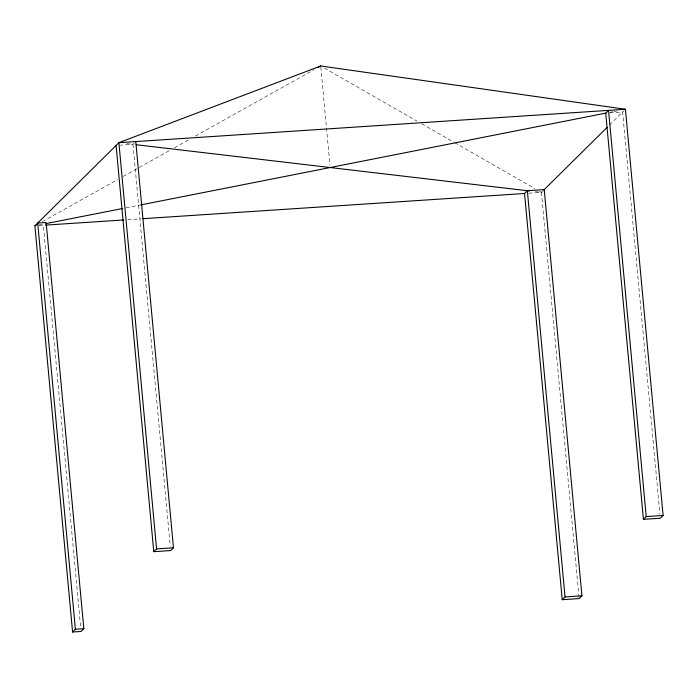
<?xml version="1.0" encoding="UTF-8"?>
<svg xmlns="http://www.w3.org/2000/svg" width="698" height="698" viewBox="0 0 698 698"><rect width="100%" height="100%" fill="white"/><g stroke="black" fill="none" stroke-linecap="round" stroke-linejoin="round"><path stroke-width="0.52" stroke-dasharray="3.49 2.62" d="M134.374 142.959L132.969 144.346L120.309 145.184M528.77 193.215L541.43 192.378L544.231 189.603M609.555 124.959L624.021 110.642M42.499 221.563L117.517 179.613M123.214 176.428L138.413 167.93M139.356 167.398L170.696 149.878M174.491 147.758L188.739 139.792M195.388 136.075L314.091 69.695M38.835 225.035L42.77 224.259M125.98 207.829L140.952 204.88M609.878 112.326L612.984 111.706M614.022 111.505L617.128 110.895M609.956 112.867L622.616 112.029L659.898 513.903M39.123 225.533L43.346 225.253L80.619 627.127M127.865 219.678L140.9 218.814M126.931 143.64L132.969 144.346L170.251 546.22M535.392 191.662L541.43 192.378L579.017 597.497M324.509 68.142L416.942 121.077M421.653 123.773L453.717 142.139M454.66 142.68L534.825 188.591M539.545 191.296L541.43 192.378M320.836 67.06L329.962 165.374"/><path stroke-width="1.05" d="M72.583 632.022L75.384 629.247L37.701 223.037L46.138 222.488L83.821 628.689L81.029 631.463L72.583 632.022L34.9 225.812L118.887 142.689L320.74 65.978L625.417 109.254L663.1 515.464L660.299 518.23L643.416 519.347L605.733 113.137L608.534 110.371L646.217 516.581L643.416 519.347M116.086 145.463L153.769 551.673L156.57 548.898L173.453 547.782L135.77 141.581M143.073 218.675L524.547 193.494L527.348 190.72L544.231 189.603L607.251 127.237M173.453 547.782L170.652 550.556L153.769 551.673M524.547 193.494L562.23 599.695L565.031 596.93L581.914 595.813L544.231 189.603M581.914 595.813L579.113 598.579L562.23 599.695M34.9 225.812L36.802 224.747M317.887 67.575L320.74 65.978M45.815 223.657L122.778 208.466M140.952 204.88L605.733 113.137M625.417 109.254L118.887 142.689L156.57 548.898M45.449 225.114L123.511 219.966M646.217 516.581L663.1 515.464M75.384 629.247L83.821 628.689M136.206 144.73L529.354 190.955M527.348 190.72L565.031 596.93"/></g></svg>
